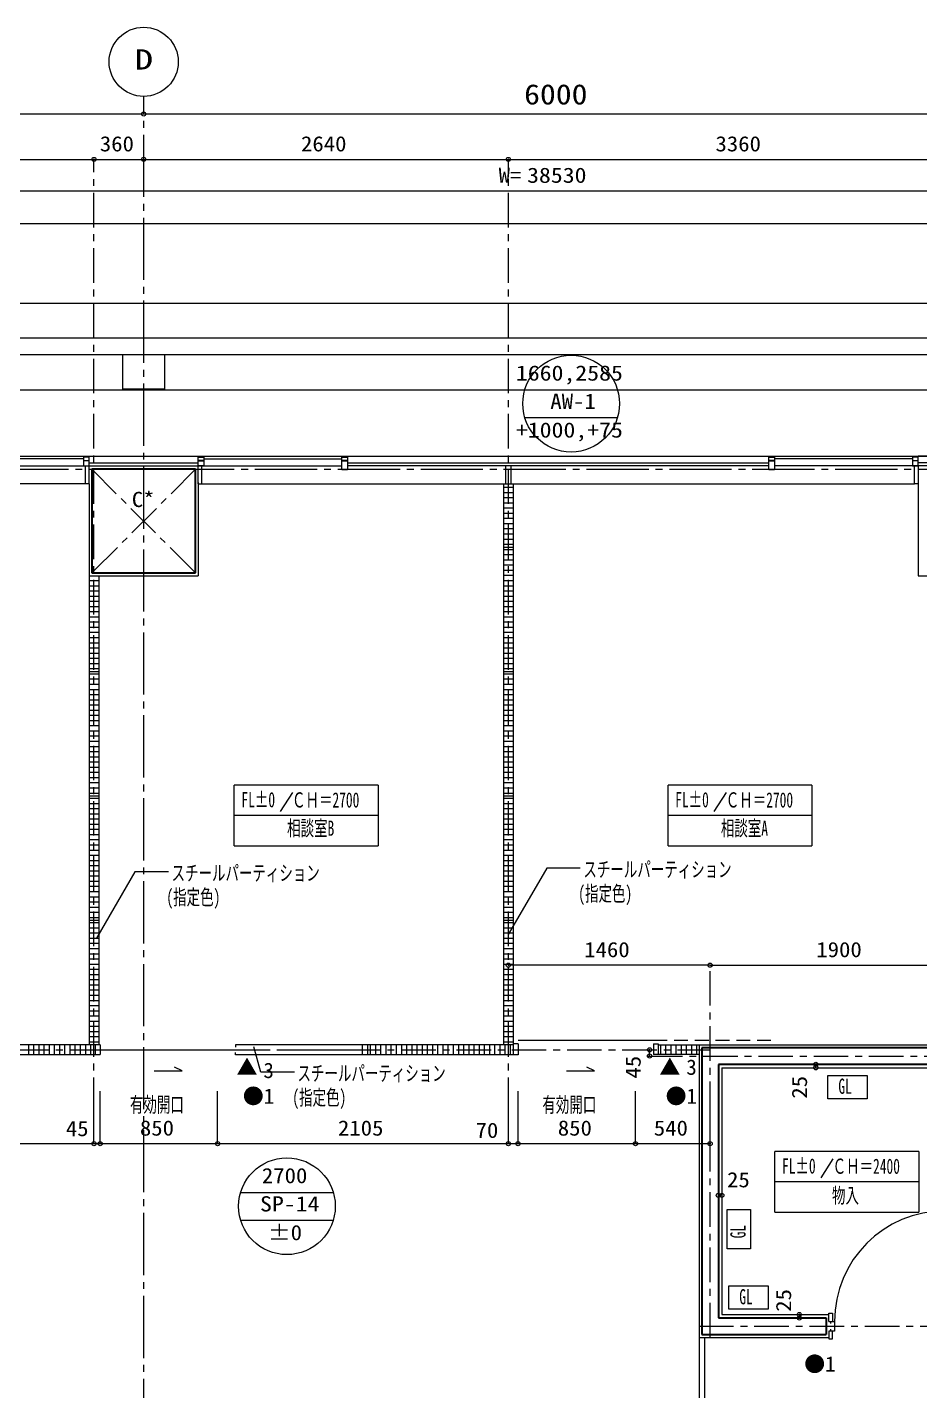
# Model space of a CAD drawing. Units: millimetres at full size, sheet at 1:50. Extents: x -48066 to 77311, y -302220 to 10476.
# Drawn here: x -857 to 5604, y 612 to 10476 of the extents above; entities that cross this region are included whole.
import ezdxf
from ezdxf.enums import TextEntityAlignment as Align

# ---------------------------------------------------------------- set-up
doc = ezdxf.new("R2010")
doc.units = ezdxf.units.MM
doc.header["$LTSCALE"] = 50
doc.header["$PDMODE"] = 32
doc.header["$PDSIZE"] = 30
for name, pattern in [('CHAIN1', [8, 5, -1, 1, -1]), ('CHAIN2', [12, 9, -1, 1, -1]), ('DASHED2', [3, 2, -1])]:
    doc.linetypes.add(name, pattern=pattern)
for name, color, linetype, lineweight in [('0-0_通り芯', 4, 'Continuous', 18), ('0-1_壁芯', 4, 'Continuous', 18), ('0-4_z246', 3, 'Continuous', 18), ('0-7_仕上げ線', 3, 'Continuous', 18), ('0-8_平詳寸法', 4, 'Continuous', 18), ('0-A_外部建具', 4, 'Continuous', 18), ('0-B_内部建具', 4, 'Continuous', 18), ('0-C_文字', 4, 'Continuous', 18), ('1-1_床雑', 4, 'Continuous', 18), ('2-A_設備関連', 4, 'Continuous', 18), ('3-0_平詳文字', 4, 'Continuous', 18), ('3-1_室名符号', 4, 'Continuous', 18), ('3-4_Dｼｰﾄ', 4, 'Continuous', 18), ('4-4_柱・壁', 2, 'Continuous', 35), ('4-5_柱壁寸法', 7, 'CHAIN1', 9), ('C-F_補助線', 4, 'Continuous', 18)]:
    doc.layers.add(name, color=color, linetype=linetype, lineweight=lineweight)
doc.layers.add('6-8', color=7, linetype='Continuous')
doc.styles.add('ＭＳ ゴシック', font='')
doc.styles.get('ＭＳ ゴシック').set_extended_font_data('MS Gothic')

msp = doc.modelspace()

# ---------------------------------------------------------------- linework, layer by layer
at = {"layer": '0-0_通り芯', "color": 6, "linetype": 'CHAIN2'}
for p, q in [((-13.8, -12951.39), (-13.8, 9976.35)), ((-21408.14, 7278.61), (26359.86, 7278.61))]:
    msp.add_line(p, q, dxfattribs=at)
at = {"layer": '0-0_通り芯'}
for p, q in [((-6013.8, 9848.93), (-13.8, 9848.93)), ((-13.8, 9848.93), (5986.2, 9848.93))]:
    msp.add_line(p, q, dxfattribs=at)
msp.add_circle((-13.8, 10226.35), 250, dxfattribs=at)
msp.add_point((-13.8, 9848.93), dxfattribs=at)
at = {"layer": '0-1_壁芯'}
for p, q in [((-3373.8, 9520.31), (-373.8, 9520.31)), ((-373.8, 9520.31), (-13.8, 9520.31)), ((-13.8, 9520.31), (2626.2, 9520.31)), ((2626.2, 9520.31), (5986.2, 9520.31)), ((4086.2, 3690.89), (2626.2, 3690.89)), ((4086.2, 3690.89), (5986.2, 3690.89)), ((3647.85, 3033.61), (3647.85, 3078.61))]:
    msp.add_line(p, q, dxfattribs=at)
at = {"layer": '0-1_壁芯', "linetype": 'CHAIN1'}
for p, q in [((-373.8, 2628.61), (-373.8, 9520.31)), ((2626.2, 2628.61), (2626.2, 9520.31)), ((4086.2, 998.6), (4086.2, 3690.89)), ((-12549.64, 3078.61), (4086.2, 3078.61)), ((3636.2, 3033.61), (8623.04, 3033.61)), ((4006.19, 1078.61), (9269.35, 1078.61))]:
    msp.add_line(p, q, dxfattribs=at)
at = {"layer": '0-1_壁芯'}
for p in [(-373.8, 9520.31), (-13.8, 9520.31), (2626.2, 9520.31), (2626.2, 3690.89), (4086.2, 3690.89), (3647.85, 3078.61), (3647.85, 3033.61)]:
    msp.add_point(p, dxfattribs=at)
at = {"layer": '0-4_z246'}
for p, q in [((19461.19, 8478.61), (-13488.8, 8478.61)), ((-14528.8, 8228.61), (20501.19, 8228.61)), ((-5913.8, 8108.61), (11886.19, 8108.61))]:
    msp.add_line(p, q, dxfattribs=at)
msp.add_lwpolyline([(136.2, 8108.61), (136.2, 7858.61), (-163.81, 7858.61), (-163.81, 8108.61)], dxfattribs=at)
at = {"layer": '0-7_仕上げ線'}
for p, q in [((-408.8, 7173.61), (-408.8, 6508.61)), ((381.2, 7183.63), (381.2, 6508.61)), ((-408.8, 6508.61), (381.2, 6508.61)), ((3711.19, 3113.62), (5921.19, 3113.62)), ((4006.19, 3113.62), (4006.19, 998.6)), ((4171.19, 2948.62), (5921.19, 2948.62)), ((4171.19, 2948.62), (4171.19, 1163.62)), ((4171.19, 1163.62), (4946.19, 1163.62)), ((4006.19, 998.6), (4946.19, 998.6))]:
    msp.add_line(p, q, dxfattribs=at)
msp.add_lwpolyline([(5591.2, 7173.61), (5591.2, 6508.61), (5921.19, 6508.61), (5921.19, 3113.62)], dxfattribs=at)
at = {"layer": '0-8_平詳寸法'}
for p, q in [((4851.5, 2948.62), (4851.5, 2973.62)), ((4171.19, 2026.36), (4146.19, 2026.36)), ((4732.6, 1163.62), (4732.6, 1138.62))]:
    msp.add_line(p, q, dxfattribs=at)
for p in [(4851.5, 2973.62), (4851.5, 2948.62), (4146.19, 2026.36), (4171.19, 2026.36), (4732.6, 1163.62), (4732.6, 1138.62)]:
    msp.add_point(p, dxfattribs=at)
at = {"layer": '0-A_外部建具'}
for p, q in [((-16303.8, 7373.61), (6421.2, 7373.61)), ((-448.8, 7354.61), (-1448.8, 7354.61)), ((-1448.8, 7303.61), (1421.2, 7303.61)), ((-448.8, 7303.61), (-408.8, 7303.61)), ((-408.8, 7324.61), (381.2, 7324.61)), ((421.2, 7303.61), (381.2, 7303.61)), ((421.2, 7354.61), (1421.2, 7354.61)), ((1461.2, 7324.64), (4511.2, 7324.65)), ((4511.2, 7303.65), (1461.2, 7303.64)), ((5551.2, 7354.62), (4551.2, 7354.63)), ((6381.2, 7303.62), (4551.2, 7303.63)), ((12381.2, 7373.61), (5591.2, 7373.62)), ((6381.2, 7324.61), (5591.2, 7324.61)), ((7421.2, 7303.62), (5591.2, 7303.62)), ((-433.8, 7173.61), (-5438.8, 7173.58)), ((406.2, 7173.61), (5566.2, 7173.61)), ((2591.2, 7173.61), (2661.2, 7173.61)), ((2591.2, 7149.11), (2661.2, 7149.11))]:
    msp.add_line(p, q, dxfattribs=at)
for points in [[(-448.8, 7342.61), (-408.8, 7342.61), (-408.8, 7366.61), (-448.8, 7366.61)], [(421.2, 7342.61), (381.2, 7342.61), (381.2, 7366.61), (421.2, 7366.61)], [(1461.2, 7342.61), (1421.2, 7342.61), (1421.2, 7366.61), (1461.2, 7366.61)], [(1461.2, 7275.61), (1421.2, 7275.61), (1421.2, 7340.61), (1461.2, 7340.61)], [(4551.2, 7342.63), (4511.2, 7342.63), (4511.2, 7366.63), (4551.2, 7366.63)], [(4551.2, 7275.63), (4511.2, 7275.63), (4511.2, 7340.63), (4551.2, 7340.63)], [(5551.2, 7342.62), (5591.2, 7342.62), (5591.2, 7366.62), (5551.2, 7366.62)], [(5551.2, 7303.62), (5591.2, 7303.62), (5591.2, 7340.62), (5551.2, 7340.62)], [(5566.2, 7303.57), (5591.2, 7303.57), (5591.2, 7173.57), (5566.2, 7173.57)]]:
    msp.add_lwpolyline(points, close=True, dxfattribs=at)
for points in [[(-408.8, 7173.61), (-408.8, 7340.61), (-448.8, 7340.61), (-448.8, 7303.61)], [(-408.8, 7173.61), (-433.8, 7173.61), (-433.8, 7303.61)], [(381.2, 7173.61), (381.2, 7340.61), (421.2, 7340.61), (421.2, 7303.61)], [(381.2, 7173.61), (406.2, 7173.61), (406.2, 7303.61)], [(2646.2, 7173.61), (2646.2, 7303.61), (2606.2, 7303.61), (2606.2, 7173.61)]]:
    msp.add_lwpolyline(points, dxfattribs=at)
at = {"layer": '0-B_内部建具'}
for p, q in [((2591.2, 7173.61), (2591.2, 3113.62)), ((2661.2, 7173.61), (2661.2, 3043.59)), ((2661.2, 6713.62), (2591.2, 6713.62)), ((-408.8, 6508.61), (-408.8, 3113.62)), ((-338.8, 6508.61), (-338.8, 3113.62)), ((-338.8, 5813.62), (-408.8, 5813.62)), ((2661.2, 5813.62), (2591.2, 5813.62)), ((-338.8, 4913.62), (-408.8, 4913.62)), ((2661.2, 4913.62), (2591.2, 4913.62)), ((-78.07, 4366.28), (-355.56, 3885.65)), ((2903.17, 4392.78), (2625.68, 3912.15)), ((-338.8, 4013.62), (-408.8, 4013.62)), ((2661.2, 4013.62), (2591.2, 4013.62)), ((-328.81, 3113.62), (-2348.81, 3113.62)), ((-363.81, 3113.62), (-363.81, 3043.62)), ((-328.81, 3113.62), (-328.81, 3043.62)), ((-328.81, 3078.62), (651.19, 3078.62)), ((2661.2, 3113.59), (651.19, 3113.59)), ((651.19, 3113.59), (651.19, 3098.59)), ((651.19, 3043.59), (651.19, 3058.59)), ((833.57, 2917.62), (784.54, 3100.59)), ((1571.19, 3043.61), (1571.19, 3113.61)), ((1606.19, 3113.62), (1606.19, 3043.62)), ((2696.19, 3121.62), (2661.2, 3121.62)), ((2696.19, 3148.59), (3676.19, 3148.59)), ((2696.19, 3121.62), (2696.19, 3043.59)), ((3676.19, 3121.62), (3676.19, 3043.62)), ((3676.19, 3121.62), (3711.19, 3121.62)), ((3711.19, 3121.62), (3711.19, 3043.62)), ((-2348.81, 3043.62), (-328.81, 3043.62)), ((2696.19, 3043.59), (651.19, 3043.59)), ((4006.19, 3043.62), (3676.19, 3043.62)), ((4961.19, 1098.61), (4961.19, 1113.61)), ((4961.19, 1043.61), (4961.19, 1058.61))]:
    msp.add_line(p, q, dxfattribs=at)
at = {"layer": '0-B_内部建具', "linetype": 'DASHED2'}
for p, q in [((651.19, 3078.62), (1536.19, 3078.61)), ((3676.19, 3148.59), (4561.19, 3148.58))]:
    msp.add_line(p, q, dxfattribs=at)
at = {"layer": '0-B_内部建具'}
for points in [[(61.12, 2926.41), (265.29, 2926.41), (209.61, 2954.25)], [(3046.2, 2926.41), (3250.37, 2926.41), (3194.69, 2954.25)], [(4946.19, 1113.61), (4946.19, 1173.61), (4971.19, 1173.61), (4971.19, 1113.61)], [(4946.19, 1113.61), (4986.19, 1113.61), (4986.19, 1043.61)], [(4986.19, 1043.61), (4946.19, 1043.61), (4946.19, 988.61), (4971.19, 988.61), (4971.19, 1043.61)]]:
    msp.add_lwpolyline(points, dxfattribs=at)
msp.add_arc((5786.2, 1113.61), 800, 90, 180, dxfattribs=at)
at = {"layer": '0-C_文字'}
for p, q in [((-16278.8, 9292.91), (22251.2, 9292.91)), ((12451.2, 9054.06), (-16278.8, 9054.06)), ((-373.8, 2399.94), (-373.8, 2778.96)), ((-328.81, 2399.94), (-328.81, 2778.96)), ((521.19, 2399.94), (521.19, 2778.96)), ((2626.2, 2399.94), (2626.2, 2778.96)), ((2696.19, 2399.94), (2696.19, 2778.96)), ((3546.19, 2399.94), (3546.19, 2778.96)), ((4086.2, 2399.94), (4086.2, 2778.96)), ((-2478.81, 2399.94), (-373.8, 2399.94)), ((-373.8, 2399.94), (-328.81, 2399.94)), ((-328.81, 2399.94), (521.19, 2399.94)), ((521.19, 2399.94), (2626.2, 2399.94)), ((2626.2, 2399.94), (2696.19, 2399.94)), ((2696.19, 2399.94), (3546.19, 2399.94)), ((3546.19, 2399.94), (4086.2, 2399.94))]:
    msp.add_line(p, q, dxfattribs=at)
for p in [(-373.8, 2399.94), (-328.81, 2399.94), (521.19, 2399.94), (2626.2, 2399.94), (2696.19, 2399.94), (3546.19, 2399.94), (4086.2, 2399.94)]:
    msp.add_point(p, dxfattribs=at)
at = {"layer": '1-1_床雑'}
for p, q in [((4006.19, 998.6), (4006.19, -611.39)), ((4046.19, 998.6), (4046.19, -611.39))]:
    msp.add_line(p, q, dxfattribs=at)
at = {"layer": '2-A_設備関連'}
for p, q in [((2591.2, 7111.61), (2661.2, 7111.61)), ((2591.2, 7074.11), (2661.2, 7074.11)), ((2591.2, 7036.61), (2661.2, 7036.61)), ((2591.2, 6999.11), (2661.2, 6999.11)), ((2591.2, 6961.61), (2661.2, 6961.61)), ((2591.2, 6924.11), (2661.2, 6924.11)), ((2591.2, 6886.61), (2661.2, 6886.61)), ((2591.2, 6849.11), (2661.2, 6849.11)), ((2591.2, 6811.61), (2661.2, 6811.61)), ((2591.2, 6774.11), (2661.2, 6774.11)), ((2591.2, 6736.61), (2661.2, 6736.61)), ((2591.2, 6699.11), (2661.2, 6699.11)), ((2591.2, 6661.61), (2661.2, 6661.61)), ((2591.2, 6624.11), (2661.2, 6624.11)), ((2591.2, 6586.61), (2661.2, 6586.61)), ((2591.2, 6549.11), (2661.2, 6549.11)), ((2591.2, 6511.61), (2661.2, 6511.61)), ((-408.8, 6474.11), (-338.8, 6474.11)), ((-408.8, 6436.61), (-338.8, 6436.61)), ((2591.2, 6474.11), (2661.2, 6474.11)), ((2591.2, 6436.61), (2661.2, 6436.61)), ((-408.8, 6399.11), (-338.8, 6399.11)), ((-408.8, 6361.61), (-338.8, 6361.61)), ((-408.8, 6324.11), (-338.8, 6324.11)), ((2591.2, 6399.11), (2661.2, 6399.11)), ((2591.2, 6361.61), (2661.2, 6361.61)), ((2591.2, 6324.11), (2661.2, 6324.11)), ((-408.8, 6286.61), (-338.8, 6286.61)), ((-408.8, 6249.11), (-338.8, 6249.11)), ((2591.2, 6286.61), (2661.2, 6286.61)), ((2591.2, 6249.11), (2661.2, 6249.11)), ((-408.8, 6211.61), (-338.8, 6211.61)), ((-408.8, 6174.11), (-338.8, 6174.11)), ((-408.8, 6136.61), (-338.8, 6136.61)), ((2591.2, 6211.61), (2661.2, 6211.61)), ((2591.2, 6174.11), (2661.2, 6174.11)), ((2591.2, 6136.61), (2661.2, 6136.61)), ((-408.8, 6099.11), (-338.8, 6099.11)), ((-408.8, 6061.61), (-338.8, 6061.61)), ((-408.8, 6024.11), (-338.8, 6024.11)), ((2591.2, 6099.11), (2661.2, 6099.11)), ((2591.2, 6061.61), (2661.2, 6061.61)), ((2591.2, 6024.11), (2661.2, 6024.11)), ((-408.8, 5986.61), (-338.8, 5986.61)), ((-408.8, 5949.11), (-338.8, 5949.11)), ((2591.2, 5986.61), (2661.2, 5986.61)), ((2591.2, 5949.11), (2661.2, 5949.11)), ((-408.8, 5911.61), (-338.8, 5911.61)), ((-408.8, 5874.11), (-338.8, 5874.11)), ((-408.8, 5836.61), (-338.8, 5836.61)), ((2591.2, 5911.61), (2661.2, 5911.61)), ((2591.2, 5874.11), (2661.2, 5874.11)), ((2591.2, 5836.61), (2661.2, 5836.61)), ((-408.8, 5799.11), (-338.8, 5799.11)), ((-408.8, 5761.61), (-338.8, 5761.61)), ((-408.8, 5724.11), (-338.8, 5724.11)), ((2591.2, 5799.11), (2661.2, 5799.11)), ((2591.2, 5761.61), (2661.2, 5761.61)), ((2591.2, 5724.11), (2661.2, 5724.11)), ((-408.8, 5686.61), (-338.8, 5686.61)), ((-408.8, 5649.11), (-338.8, 5649.11)), ((2591.2, 5686.61), (2661.2, 5686.61)), ((2591.2, 5649.11), (2661.2, 5649.11)), ((-408.8, 5611.61), (-338.8, 5611.61)), ((-408.8, 5574.11), (-338.8, 5574.11)), ((-408.8, 5536.61), (-338.8, 5536.61)), ((2591.2, 5611.61), (2661.2, 5611.61)), ((2591.2, 5574.11), (2661.2, 5574.11)), ((2591.2, 5536.61), (2661.2, 5536.61)), ((-408.8, 5499.11), (-338.8, 5499.11)), ((-408.8, 5461.61), (-338.8, 5461.61)), ((2591.2, 5499.11), (2661.2, 5499.11)), ((2591.2, 5461.61), (2661.2, 5461.61)), ((-408.8, 5424.11), (-338.8, 5424.11)), ((-408.8, 5386.61), (-338.8, 5386.61)), ((-408.8, 5349.11), (-338.8, 5349.11)), ((2591.2, 5424.11), (2661.2, 5424.11)), ((2591.2, 5386.61), (2661.2, 5386.61)), ((2591.2, 5349.11), (2661.2, 5349.11)), ((-408.8, 5311.61), (-338.8, 5311.61)), ((-408.8, 5274.11), (-338.8, 5274.11)), ((-408.8, 5236.61), (-338.8, 5236.61)), ((2591.2, 5311.61), (2661.2, 5311.61)), ((2591.2, 5274.11), (2661.2, 5274.11)), ((2591.2, 5236.61), (2661.2, 5236.61)), ((-408.8, 5199.11), (-338.8, 5199.11)), ((-408.8, 5161.61), (-338.8, 5161.61)), ((2591.2, 5199.11), (2661.2, 5199.11)), ((2591.2, 5161.61), (2661.2, 5161.61)), ((-408.8, 5124.11), (-338.8, 5124.11)), ((-408.8, 5086.61), (-338.8, 5086.61)), ((-408.8, 5049.11), (-338.8, 5049.11)), ((2591.2, 5124.11), (2661.2, 5124.11)), ((2591.2, 5086.61), (2661.2, 5086.61)), ((2591.2, 5049.11), (2661.2, 5049.11)), ((-408.8, 5011.61), (-338.8, 5011.61)), ((-408.8, 4974.11), (-338.8, 4974.11)), ((-408.8, 4936.61), (-338.8, 4936.61)), ((2591.2, 5011.61), (2661.2, 5011.61)), ((2591.2, 4974.11), (2661.2, 4974.11)), ((2591.2, 4936.61), (2661.2, 4936.61)), ((-408.8, 4899.11), (-338.8, 4899.11)), ((-408.8, 4861.61), (-338.8, 4861.61)), ((2591.2, 4899.11), (2661.2, 4899.11)), ((2591.2, 4861.61), (2661.2, 4861.61)), ((-408.8, 4824.11), (-338.8, 4824.11)), ((-408.8, 4786.61), (-338.8, 4786.61)), ((-408.8, 4749.11), (-338.8, 4749.11)), ((2591.2, 4824.11), (2661.2, 4824.11)), ((2591.2, 4786.61), (2661.2, 4786.61)), ((2591.2, 4749.11), (2661.2, 4749.11)), ((-408.8, 4711.61), (-338.8, 4711.61)), ((-408.8, 4674.11), (-338.8, 4674.11)), ((-408.8, 4636.61), (-338.8, 4636.61)), ((2591.2, 4711.61), (2661.2, 4711.61)), ((2591.2, 4674.11), (2661.2, 4674.11)), ((2591.2, 4636.61), (2661.2, 4636.61)), ((-408.8, 4599.11), (-338.8, 4599.11)), ((-408.8, 4561.61), (-338.8, 4561.61)), ((2591.2, 4599.11), (2661.2, 4599.11)), ((2591.2, 4561.61), (2661.2, 4561.61)), ((-408.8, 4524.11), (-338.8, 4524.11)), ((-408.8, 4486.61), (-338.8, 4486.61)), ((-408.8, 4449.11), (-338.8, 4449.11)), ((2591.2, 4524.11), (2661.2, 4524.11)), ((2591.2, 4486.61), (2661.2, 4486.61)), ((2591.2, 4449.11), (2661.2, 4449.11)), ((-408.8, 4411.61), (-338.8, 4411.61)), ((-408.8, 4374.11), (-338.8, 4374.11)), ((2591.2, 4411.61), (2661.2, 4411.61)), ((2591.2, 4374.11), (2661.2, 4374.11)), ((-408.8, 4336.61), (-338.8, 4336.61)), ((-408.8, 4299.11), (-338.8, 4299.11)), ((-408.8, 4261.61), (-338.8, 4261.61)), ((2591.2, 4336.61), (2661.2, 4336.61)), ((2591.2, 4299.11), (2661.2, 4299.11)), ((2591.2, 4261.61), (2661.2, 4261.61)), ((-408.8, 4224.11), (-338.8, 4224.11)), ((-408.8, 4186.61), (-338.8, 4186.61)), ((-408.8, 4149.11), (-338.8, 4149.11)), ((2591.2, 4224.11), (2661.2, 4224.11)), ((2591.2, 4186.61), (2661.2, 4186.61)), ((2591.2, 4149.11), (2661.2, 4149.11)), ((-408.8, 4111.61), (-338.8, 4111.61)), ((-408.8, 4074.11), (-338.8, 4074.11)), ((2591.2, 4111.61), (2661.2, 4111.61)), ((2591.2, 4074.11), (2661.2, 4074.11)), ((-408.8, 4036.61), (-338.8, 4036.61)), ((-408.8, 3999.11), (-338.8, 3999.11)), ((-408.8, 3961.61), (-338.8, 3961.61)), ((2591.2, 4036.61), (2661.2, 4036.61)), ((2591.2, 3999.11), (2661.2, 3999.11)), ((2591.2, 3961.61), (2661.2, 3961.61)), ((-408.8, 3924.11), (-338.8, 3924.11)), ((-408.8, 3886.61), (-338.8, 3886.61)), ((-408.8, 3849.11), (-338.8, 3849.11)), ((2591.2, 3924.11), (2661.2, 3924.11)), ((2591.2, 3886.61), (2661.2, 3886.61)), ((2591.2, 3849.11), (2661.2, 3849.11)), ((-408.8, 3811.61), (-338.8, 3811.61)), ((-408.8, 3774.11), (-338.8, 3774.11)), ((2591.2, 3811.61), (2661.2, 3811.61)), ((2591.2, 3774.11), (2661.2, 3774.11)), ((-408.8, 3736.61), (-338.8, 3736.61)), ((-408.8, 3699.11), (-338.8, 3699.11)), ((-408.8, 3661.61), (-338.8, 3661.61)), ((2591.2, 3736.61), (2661.2, 3736.61)), ((2591.2, 3699.11), (2661.2, 3699.11)), ((2591.2, 3661.61), (2661.2, 3661.61)), ((-408.8, 3624.11), (-338.8, 3624.11)), ((-408.8, 3586.61), (-338.8, 3586.61)), ((2591.2, 3624.11), (2661.2, 3624.11)), ((2591.2, 3586.61), (2661.2, 3586.61)), ((-408.8, 3549.11), (-338.8, 3549.11)), ((-408.8, 3511.61), (-338.8, 3511.61)), ((-408.8, 3474.11), (-338.8, 3474.11)), ((2591.2, 3549.11), (2661.2, 3549.11)), ((2591.2, 3511.61), (2661.2, 3511.61)), ((2591.2, 3474.11), (2661.2, 3474.11)), ((-408.8, 3436.61), (-338.8, 3436.61)), ((-408.8, 3399.11), (-338.8, 3399.11)), ((-408.8, 3361.61), (-338.8, 3361.61)), ((2591.2, 3436.61), (2661.2, 3436.61)), ((2591.2, 3399.11), (2661.2, 3399.11)), ((2591.2, 3361.61), (2661.2, 3361.61)), ((-408.8, 3324.11), (-338.8, 3324.11)), ((-408.8, 3286.61), (-338.8, 3286.61)), ((2591.2, 3324.11), (2661.2, 3324.11)), ((2591.2, 3286.61), (2661.2, 3286.61)), ((-408.8, 3249.11), (-338.8, 3249.11)), ((-408.8, 3211.61), (-338.8, 3211.61)), ((-408.8, 3174.11), (-338.8, 3174.11)), ((2591.2, 3249.11), (2661.2, 3249.11)), ((2591.2, 3211.61), (2661.2, 3211.61)), ((2591.2, 3174.11), (2661.2, 3174.11)), ((-846.27, 3043.62), (-846.27, 3113.62)), ((-808.77, 3043.62), (-808.77, 3113.62)), ((-771.27, 3043.62), (-771.27, 3113.62)), ((-733.77, 3043.62), (-733.77, 3113.62)), ((-696.27, 3043.62), (-696.27, 3113.62)), ((-658.77, 3043.62), (-658.77, 3113.62)), ((-621.27, 3043.62), (-621.27, 3113.62)), ((-583.77, 3043.62), (-583.77, 3113.62)), ((-546.27, 3043.62), (-546.27, 3113.62)), ((-508.77, 3043.62), (-508.77, 3113.62)), ((-471.27, 3043.62), (-471.27, 3113.62)), ((-433.77, 3043.62), (-433.77, 3113.62)), ((-408.8, 3136.61), (-338.8, 3136.61)), ((-396.27, 3043.62), (-396.27, 3113.62)), ((1628.73, 3043.59), (1628.73, 3113.59)), ((1666.23, 3043.59), (1666.23, 3113.59)), ((1703.73, 3043.59), (1703.73, 3113.59)), ((1741.23, 3043.59), (1741.23, 3113.59)), ((1778.73, 3043.59), (1778.73, 3113.59)), ((1816.23, 3043.59), (1816.23, 3113.59)), ((1853.73, 3043.59), (1853.73, 3113.59)), ((1891.23, 3043.59), (1891.23, 3113.59)), ((1928.73, 3043.59), (1928.73, 3113.59)), ((1966.23, 3043.59), (1966.23, 3113.59)), ((2003.73, 3043.59), (2003.73, 3113.59)), ((2041.23, 3043.59), (2041.23, 3113.59)), ((2078.73, 3043.59), (2078.73, 3113.59)), ((2116.23, 3043.59), (2116.23, 3113.59)), ((2153.73, 3043.59), (2153.73, 3113.59)), ((2191.23, 3043.59), (2191.23, 3113.59)), ((2228.73, 3043.59), (2228.73, 3113.59)), ((2266.23, 3043.59), (2266.23, 3113.59)), ((2303.73, 3043.59), (2303.73, 3113.59)), ((2341.23, 3043.59), (2341.23, 3113.59)), ((2378.73, 3043.59), (2378.73, 3113.59)), ((2416.23, 3043.59), (2416.23, 3113.59)), ((2453.73, 3043.59), (2453.73, 3113.59)), ((2491.23, 3043.59), (2491.23, 3113.59)), ((2528.73, 3043.59), (2528.73, 3113.59)), ((2566.23, 3043.59), (2566.23, 3113.59)), ((2591.2, 3136.61), (2661.2, 3136.61)), ((2603.73, 3043.59), (2603.73, 3113.59)), ((2641.23, 3043.59), (2641.23, 3113.59)), ((3728.73, 3043.62), (3728.73, 3113.62)), ((3766.23, 3043.62), (3766.23, 3113.62)), ((3803.73, 3043.62), (3803.73, 3113.62)), ((3841.23, 3043.62), (3841.23, 3113.62)), ((3878.73, 3043.62), (3878.73, 3113.62)), ((3916.23, 3043.62), (3916.23, 3113.62)), ((3953.73, 3043.62), (3953.73, 3113.62)), ((3991.23, 3043.62), (3991.23, 3113.62))]:
    msp.add_line(p, q, dxfattribs=at)
at = {"layer": '3-0_平詳文字'}
for p, q in [((165.12, 4366.28), (-78.07, 4366.28)), ((3146.36, 4392.78), (2903.17, 4392.78)), ((1076.76, 2917.62), (833.57, 2917.62))]:
    msp.add_line(p, q, dxfattribs=at)
at = {"layer": '3-1_室名符号'}
for p, q in [((1683.06, 4993.1), (641.92, 4993.1)), ((641.92, 4553.36), (641.92, 4993.1)), ((1062.5, 4940.04), (973.68, 4803.59)), ((1683.06, 4993.1), (1683.06, 4553.36)), ((4822.71, 4993.1), (3781.57, 4993.1)), ((3781.57, 4553.36), (3781.57, 4993.1)), ((4202.15, 4940.04), (4113.33, 4803.59)), ((4822.71, 4993.1), (4822.71, 4553.36)), ((1683.06, 4773.1), (641.92, 4773.1)), ((4822.71, 4773.1), (3781.57, 4773.1)), ((641.92, 4553.36), (1683.06, 4553.36)), ((3781.57, 4553.36), (4822.71, 4553.36)), ((5596.16, 2343.21), (4555.02, 2343.21)), ((4555.02, 1903.47), (4555.02, 2343.21)), ((4975.61, 2290.15), (4886.79, 2153.7)), ((5596.16, 2343.21), (5596.16, 1903.47)), ((5596.16, 2123.21), (4555.02, 2123.21)), ((4555.02, 1903.47), (5596.16, 1903.47))]:
    msp.add_line(p, q, dxfattribs=at)
at = {"layer": '3-4_Dｼｰﾄ'}
for p, q in [((4938.32, 2724.12), (4938.32, 2892.77)), ((5223.82, 2724.12), (4938.32, 2724.12)), ((4379.14, 1923.75), (4379.14, 1638.25)), ((4379.14, 1638.25), (4210.48, 1638.25)), ((4221.08, 1201.4), (4221.08, 1370.06)), ((4506.57, 1201.4), (4221.08, 1201.4))]:
    msp.add_line(p, q, dxfattribs=at)
for points in [[(4938.32, 2892.77), (5223.82, 2892.77), (5223.82, 2724.12)], [(4210.48, 1638.25), (4210.48, 1923.75), (4379.14, 1923.75)], [(4221.08, 1370.06), (4506.57, 1370.06), (4506.57, 1201.4)]]:
    msp.add_lwpolyline(points, dxfattribs=at)
at = {"layer": '4-4_柱・壁'}
for p, q in [((361.2, 7278.61), (-388.8, 7278.61)), ((-388.8, 7278.61), (-388.8, 6528.61)), ((361.2, 6528.61), (361.2, 7278.61)), ((-388.8, 6528.61), (361.2, 6528.61)), ((4026.19, 3093.61), (4026.19, 1018.62)), ((5941.19, 3093.61), (4026.19, 3093.61)), ((4146.19, 2973.62), (4146.19, 1138.62)), ((5941.19, 2973.62), (4146.19, 2973.62)), ((4146.19, 1138.62), (4926.2, 1138.62)), ((4926.2, 1138.62), (4926.2, 1018.62)), ((4026.19, 1018.62), (4926.2, 1018.62))]:
    msp.add_line(p, q, dxfattribs=at)
at = {"layer": '4-5_柱壁寸法'}
for p, q in [((-388.8, 7278.61), (361.2, 6528.61)), ((361.2, 7278.61), (-388.8, 6528.61))]:
    msp.add_line(p, q, dxfattribs=at)
at = {"layer": 'C-F_補助線'}
for p, q in [((-15461.21, 7853.42), (21487.75, 7853.42)), ((2744.99, 7653.41), (3415.82, 7653.41)), ((687.57, 2047.06), (1358.4, 2047.06)), ((687.57, 1847.06), (1358.4, 1847.06))]:
    msp.add_line(p, q, dxfattribs=at)
for centre in [(3080.4, 7753.41), (1022.97, 1947.06)]:
    msp.add_circle(centre, 350, dxfattribs=at)

# ---------------------------------------------------------------- texts
at = {"layer": '0-0_通り芯', "style": 'ＭＳ ゴシック'}
for s, width, p in [('D', 1.35, (-80.05, 10126.35)), ('6000', 1.15, (2739.95, 9873.93))]:
    msp.add_text(s, height=146.6, dxfattribs=dict(at, width=width)).set_placement(p, align=Align.BOTTOM_LEFT)
at = {"layer": '0-1_壁芯', "style": 'ＭＳ ゴシック', "width": 1.1}
for s, p in [('360', (-331.3, 9545.31)), ('2640', (1124.95, 9545.31)), ('3360', (4124.95, 9545.31)), ('1460', (3174.95, 3715.89)), ('1900', (4854.95, 3715.89))]:
    msp.add_text(s, height=110, dxfattribs=at).set_placement(p, align=Align.BOTTOM_LEFT)
msp.add_text('45', height=110, rotation=90, dxfattribs=at).set_placement((3616.62, 2870.86), align=Align.BOTTOM_LEFT)
at = {"layer": '0-8_平詳寸法', "style": 'ＭＳ ゴシック', "width": 1.1}
for p in [(4820.82, 2725.33), (4705.75, 1183.43)]:
    msp.add_text('25', height=110, rotation=90, dxfattribs=at).set_placement(p, align=Align.BOTTOM_LEFT)
msp.add_text('25', height=110, dxfattribs=at).set_placement((4209, 2050.94), align=Align.BOTTOM_LEFT)
at = {"layer": '0-C_文字', "style": 'ＭＳ ゴシック'}
for s, width, p in [('W=', 1.1, (2555.73, 9317.98)), ('38530', 1.15, (2761.2, 9317.91)), ('有効開口', 0.65, (-113.26, 2594.36)), ('有効開口', 0.65, (2871.98, 2593.64)), ('850', 1.1, (-41.31, 2424.94)), ('2105', 1.1, (1392.44, 2424.94)), ('850', 1.1, (2983.69, 2424.94)), ('540', 1.1, (3678.69, 2424.94)), ('45', 1.1, (-577.4, 2421)), ('70', 1.1, (2388.65, 2408.54))]:
    msp.add_text(s, height=110, dxfattribs=dict(at, width=width)).set_placement(p, align=Align.BOTTOM_LEFT)
at = {"layer": '3-0_平詳文字', "style": 'ＭＳ ゴシック', "width": 0.65}
for s, p in [('スチールパーティション', (3169.21, 4296.16)), ('スチールパーティション', (187.97, 4269.66)), ('(指定色)', (150.89, 4094.97)), ('(指定色)', (3132.12, 4121.47)), ('スチールパーティション', (1099.6, 2821)), ('(指定色)', (1062.52, 2646.31))]:
    msp.add_text(s, height=110, dxfattribs=at).set_placement(p, align=Align.BOTTOM_LEFT)
at = {"layer": '3-1_室名符号', "style": 'ＭＳ ゴシック', "width": 0.65}
for s, p in [('FL±0', (693.93, 4800.34)), ('ＣＨ＝2700', (1060.07, 4798.6)), ('FL±0', (3833.58, 4800.34)), ('ＣＨ＝2700', (4199.72, 4798.6)), ('FL±0', (4607.03, 2150.45)), ('ＣＨ＝2400', (4973.18, 2148.71))]:
    msp.add_text(s, height=110, dxfattribs=at).set_placement(p, align=Align.BOTTOM_LEFT)
for s, p in [('相談室B', (1024.3, 4594.1)), ('相談室A', (4163.95, 4594.1)), ('物入', (4968.74, 1936.53))]:
    msp.add_text(s, height=110, rotation=359.999, dxfattribs=at).set_placement(p, align=Align.BOTTOM_LEFT)
at = {"layer": '3-4_Dｼｰﾄ', "style": 'ＭＳ ゴシック', "width": 0.65}
for p in [(5014.71, 2727.35), (4297.46, 1204.64)]:
    msp.add_text('GL', height=110, dxfattribs=at).set_placement(p, align=Align.BOTTOM_LEFT)
msp.add_text('GL', height=110, rotation=90, dxfattribs=at).set_placement((4375.9, 1714.64), align=Align.BOTTOM_LEFT)
at = {"layer": '4-5_柱壁寸法', "color": 4, "style": 'ＭＳ ゴシック', "width": 1.1}
msp.add_text('C*', height=110, dxfattribs=at).set_placement((-100.01, 6972.46), align=Align.BOTTOM_LEFT)
at = {"layer": '6-8', "style": 'ＭＳ ゴシック'}
for s, p in [('▲', (658.4, 2864.33)), ('3', (852.82, 2841.11)), ('▲', (3719.06, 2864.36)), ('3', (3914.07, 2864.7)), ('●1', (703.97, 2654.74)), ('●1', (3764.64, 2654.77)), ('●1', (4767.56, 716.66))]:
    msp.add_text(s, height=110.9, dxfattribs=at).set_placement(p, align=Align.BOTTOM_LEFT)
at = {"layer": 'C-F_補助線', "style": 'ＭＳ ゴシック'}
for s, width, p in [('1660,2585', 1.15, (2680.32, 7886.95)), ('AW-1', 1.1, (2929.59, 7682.64)), ('+1000,+75', 1.15, (2680.43, 7474.8)), ('2700', 1.1, (841.64, 2080.59)), ('SP-14', 1.15, (828.42, 1876.28)), ('±0', 1.1, (885.51, 1668.44))]:
    msp.add_text(s, height=110, dxfattribs=dict(at, width=width)).set_placement(p, align=Align.BOTTOM_LEFT)

doc.saveas('drawing.dxf')
